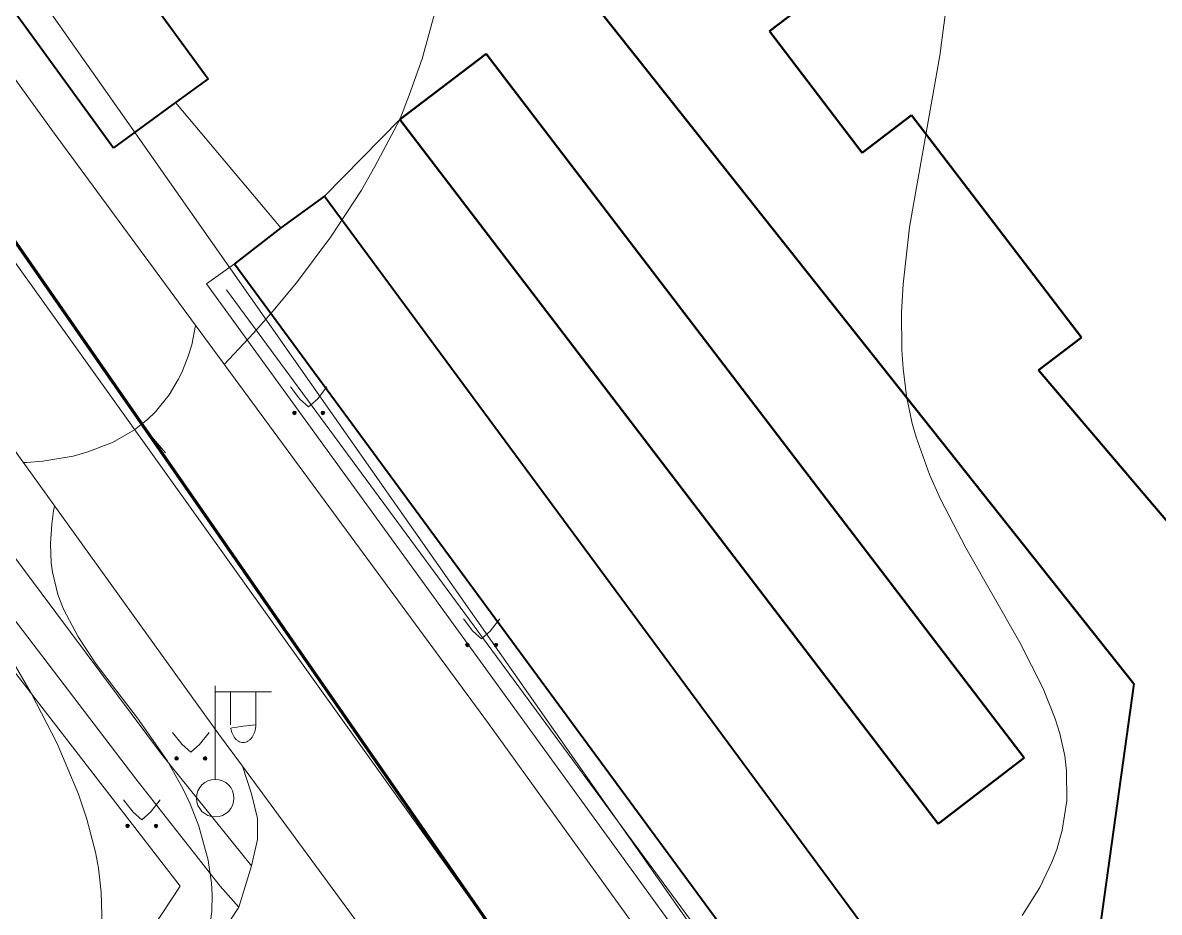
# Model space of a CAD drawing. Extents: x 1000 to 4000, y -5000 to -1000.
# Drawn here: x 1680.8 to 1741.5, y -4423.4 to -4375.9 of the extents above; entities that cross this region are included whole.
import ezdxf

# ---------------------------------------------------------------- set-up
doc = ezdxf.new("R2010")
doc.units = 0
doc.header["$MEASUREMENT"] = 0
for name, color, linetype in [('границы команд_1', 10, 'CONTINUOUS'), ('СЛОЙ_11', 7, 'CONTINUOUS'), ('СЛОЙ_24', 7, 'CONTINUOUS'), ('СЛОЙ_3', 7, 'CONTINUOUS'), ('СЛОЙ_41', 7, 'CONTINUOUS'), ('СЛОЙ_44', 7, 'CONTINUOUS'), ('СЛОЙ_50', 7, 'CONTINUOUS'), ('СЛОЙ_51', 7, 'CONTINUOUS'), ('СЛОЙ_52', 7, 'CONTINUOUS'), ('СЛОЙ_6', 7, 'CONTINUOUS')]:
    doc.layers.add(name, color=color, linetype=linetype)

msp = doc.modelspace()

# ---------------------------------------------------------------- linework, layer by layer
at = {"layer": 'границы команд_1', "color": 6, "lineweight": 100}
msp.add_lwpolyline([(1232.111, -4386.007), (1363.196, -4532.866), (1381.723, -4552.503), (1403.927, -4569.932), (1443.727, -4590.948), (1468.129, -4601.74), (1562.694, -4618.098), (1653.409, -4634.074), (1688.722, -4638.313), (1704.485, -4638.313), (1722.793, -4634.02), (1760.924, -4607.283), (1770.05, -4590.328), (1775.59, -4571.416), (1777.872, -4554.135), (1774.938, -4530.659), (1770.702, -4517.779), (1633.084, -4319.391), (1619.805, -4295.078), (1612.961, -4276.819), (1612.961, -4259.864)], dxfattribs=at)
at = {"layer": 'СЛОЙ_11', "color": 253, "linetype": 'Continuous', "lineweight": 0}
for p, q in [((1694.555, -4386.81), (1688.916, -4380.121)), ((1696.883, -4385.124), (1700.907, -4381.026))]:
    msp.add_line(p, q, dxfattribs=at)
msp.add_lwpolyline([(1672.56, -4400.517), (1689.175, -4421.995), (1675.089, -4443.352)], dxfattribs=at)
at = {"layer": 'СЛОЙ_24', "color": 253, "linetype": 'Continuous', "lineweight": 0}
for p, q in [((1692.067, -4388.737), (1690.584, -4389.806)), ((1690.584, -4389.806), (1724.226, -4436.197))]:
    msp.add_line(p, q, dxfattribs=at)
for points in [[(1721.995, -4436.01), (1705.631, -4413.305), (1682.436, -4381.752), (1662.634, -4354.384), (1654.114, -4342.42), (1636.338, -4313.995), (1629.797, -4301.556), (1624.5, -4292.163), (1622.494, -4288.47), (1620.006, -4282.35), (1619.364, -4280.041), (1618.566, -4276.13), (1617.839, -4273.186), (1617.678, -4271.018), (1617.839, -4264.997), (1618.16, -4260.019), (1618.642, -4254.56)], [(1692.987, -4420.912), (1688.172, -4414.93), (1663.973, -4382.475), (1649.453, -4363.245), (1639.128, -4347.371), (1625.864, -4325.962), (1613.986, -4304.446), (1609.55, -4296.393), (1604.815, -4284.11), (1600.424, -4268.128)], [(1692.506, -4415.572), (1691.222, -4413.846), (1673.607, -4389.379), (1647.935, -4352.937), (1642.638, -4344.266), (1632.285, -4327.728), (1617.415, -4302.977), (1614.767, -4298.722), (1611.717, -4293.182), (1609.791, -4285.314), (1608.988, -4282.344)], [(1691.302, -4421.995), (1686.807, -4416.255), (1674.969, -4400.739)], [(1692.987, -4417.058), (1692.506, -4415.572)], [(1692.987, -4420.912), (1693.308, -4419.507), (1693.308, -4418.382), (1692.987, -4417.058)], [(1692.305, -4423.119), (1692.987, -4420.912)], [(1692.305, -4423.119), (1691.302, -4421.995)], [(1676.735, -4443.593), (1678.34, -4443.071), (1679.865, -4442.067), (1692.305, -4423.119)]]:
    msp.add_lwpolyline(points, dxfattribs=at)
at = {"layer": 'СЛОЙ_3', "color": 253, "linetype": 'Continuous', "lineweight": 0}
for p, q in [((1691.044, -4416.288), (1691.044, -4411.288)), ((1691.044, -4414.288), (1691.044, -4411.288)), ((1691.044, -4411.602), (1694.044, -4411.602)), ((1691.865, -4413.37), (1691.865, -4411.602)), ((1693.207, -4413.37), (1693.207, -4411.602))]:
    msp.add_line(p, q, dxfattribs=at)
msp.add_lwpolyline([(1693.207, -4413.37, -0.035191), (1693.194, -4413.554, -0.036545), (1693.156, -4413.731, -0.03934), (1693.094, -4413.894, -0.0437), (1693.011, -4414.037, -0.049642), (1692.909, -4414.154, -0.056748), (1692.793, -4414.241, -0.0637), (1692.667, -4414.295, -0.068204), (1692.536, -4414.313, -0.068204), (1692.405, -4414.295, -0.0637), (1692.279, -4414.241, -0.056748), (1692.163, -4414.154, -0.049642), (1692.061, -4414.037, -0.0437), (1691.978, -4413.894, -0.03934), (1691.916, -4413.731, -0.036545), (1691.878, -4413.554, -0.035191)], format="xyb", close=True, dxfattribs=at)
msp.add_circle((1691.044, -4417.288), 1, dxfattribs=at)
at = {"layer": 'СЛОЙ_41', "color": 253, "linetype": 'Continuous', "lineweight": 0}
for p, q in [((1691.654, -4390.132), (1724.467, -4434.714)), ((1695.059, -4395.314), (1695.569, -4395.964)), ((1697.009, -4395.314), (1696.499, -4395.964)), ((1695.569, -4395.964), (1696.029, -4396.374)), ((1696.499, -4395.964), (1696.029, -4396.374)), ((1704.295, -4407.715), (1704.805, -4408.365)), ((1706.245, -4407.715), (1705.735, -4408.365)), ((1704.805, -4408.365), (1705.265, -4408.775)), ((1705.735, -4408.365), (1705.265, -4408.775)), ((1688.768, -4413.776), (1689.278, -4414.426)), ((1690.718, -4413.776), (1690.208, -4414.426)), ((1689.278, -4414.426), (1689.738, -4414.836)), ((1690.208, -4414.426), (1689.738, -4414.836)), ((1686.147, -4417.383), (1686.657, -4418.033)), ((1688.097, -4417.383), (1687.587, -4418.033)), ((1686.657, -4418.033), (1687.117, -4418.443)), ((1687.587, -4418.033), (1687.117, -4418.443))]:
    msp.add_line(p, q, dxfattribs=at)
for centre in [(1695.273, -4396.702), (1696.794, -4396.702), (1704.509, -4409.103), (1706.03, -4409.103), (1688.982, -4415.164), (1690.503, -4415.164), (1686.361, -4418.771), (1687.882, -4418.771)]:
    msp.add_circle(centre, 0.0976, dxfattribs=at)
for points in [[(1695.177, -4396.721), (1695.175, -4396.702), (1695.177, -4396.683)], [(1695.182, -4396.739), (1695.177, -4396.683), (1695.182, -4396.665)], [(1695.177, -4396.721), (1695.177, -4396.683), (1695.182, -4396.739)], [(1695.191, -4396.756), (1695.182, -4396.665), (1695.191, -4396.648)], [(1695.182, -4396.739), (1695.182, -4396.665), (1695.191, -4396.756)], [(1695.204, -4396.771), (1695.191, -4396.648), (1695.204, -4396.633)], [(1695.191, -4396.756), (1695.191, -4396.648), (1695.204, -4396.771)], [(1695.218, -4396.783), (1695.204, -4396.633), (1695.218, -4396.621)], [(1695.204, -4396.771), (1695.204, -4396.633), (1695.218, -4396.783)], [(1695.235, -4396.792), (1695.218, -4396.621), (1695.235, -4396.612)], [(1695.218, -4396.783), (1695.218, -4396.621), (1695.235, -4396.792)], [(1695.254, -4396.798), (1695.235, -4396.612), (1695.254, -4396.606)], [(1695.235, -4396.792), (1695.235, -4396.612), (1695.254, -4396.798)], [(1695.273, -4396.8), (1695.254, -4396.606), (1695.273, -4396.604)], [(1695.254, -4396.798), (1695.254, -4396.606), (1695.273, -4396.8)], [(1696.698, -4396.721), (1696.696, -4396.702), (1696.698, -4396.683)], [(1696.703, -4396.739), (1696.698, -4396.683), (1696.703, -4396.665)], [(1696.698, -4396.721), (1696.698, -4396.683), (1696.703, -4396.739)], [(1696.712, -4396.756), (1696.703, -4396.665), (1696.712, -4396.648)], [(1696.703, -4396.739), (1696.703, -4396.665), (1696.712, -4396.756)], [(1696.725, -4396.771), (1696.712, -4396.648), (1696.725, -4396.633)], [(1696.712, -4396.756), (1696.712, -4396.648), (1696.725, -4396.771)], [(1696.739, -4396.783), (1696.725, -4396.633), (1696.739, -4396.621)], [(1696.725, -4396.771), (1696.725, -4396.633), (1696.739, -4396.783)], [(1696.756, -4396.792), (1696.739, -4396.621), (1696.756, -4396.612)], [(1696.739, -4396.783), (1696.739, -4396.621), (1696.756, -4396.792)], [(1696.775, -4396.798), (1696.756, -4396.612), (1696.775, -4396.606)], [(1696.756, -4396.792), (1696.756, -4396.612), (1696.775, -4396.798)], [(1696.794, -4396.8), (1696.775, -4396.606), (1696.794, -4396.604)], [(1696.775, -4396.798), (1696.775, -4396.606), (1696.794, -4396.8)], [(1704.413, -4409.122), (1704.411, -4409.103), (1704.413, -4409.084)], [(1704.418, -4409.14), (1704.413, -4409.084), (1704.418, -4409.066)], [(1704.413, -4409.122), (1704.413, -4409.084), (1704.418, -4409.14)], [(1704.427, -4409.157), (1704.418, -4409.066), (1704.427, -4409.049)], [(1704.418, -4409.14), (1704.418, -4409.066), (1704.427, -4409.157)], [(1704.44, -4409.172), (1704.427, -4409.049), (1704.44, -4409.034)], [(1704.427, -4409.157), (1704.427, -4409.049), (1704.44, -4409.172)], [(1704.454, -4409.184), (1704.44, -4409.034), (1704.454, -4409.022)], [(1704.44, -4409.172), (1704.44, -4409.034), (1704.454, -4409.184)], [(1704.471, -4409.193), (1704.454, -4409.022), (1704.471, -4409.013)], [(1704.454, -4409.184), (1704.454, -4409.022), (1704.471, -4409.193)], [(1704.49, -4409.199), (1704.471, -4409.013), (1704.49, -4409.007)], [(1704.471, -4409.193), (1704.471, -4409.013), (1704.49, -4409.199)], [(1704.509, -4409.201), (1704.49, -4409.007), (1704.509, -4409.005)], [(1704.49, -4409.199), (1704.49, -4409.007), (1704.509, -4409.201)], [(1705.934, -4409.122), (1705.932, -4409.103), (1705.934, -4409.084)], [(1705.939, -4409.14), (1705.934, -4409.084), (1705.939, -4409.066)], [(1705.934, -4409.122), (1705.934, -4409.084), (1705.939, -4409.14)], [(1705.948, -4409.157), (1705.939, -4409.066), (1705.948, -4409.049)], [(1705.939, -4409.14), (1705.939, -4409.066), (1705.948, -4409.157)], [(1705.961, -4409.172), (1705.948, -4409.049), (1705.961, -4409.034)], [(1705.948, -4409.157), (1705.948, -4409.049), (1705.961, -4409.172)], [(1705.975, -4409.184), (1705.961, -4409.034), (1705.975, -4409.022)], [(1705.961, -4409.172), (1705.961, -4409.034), (1705.975, -4409.184)], [(1705.992, -4409.193), (1705.975, -4409.022), (1705.992, -4409.013)], [(1705.975, -4409.184), (1705.975, -4409.022), (1705.992, -4409.193)], [(1706.011, -4409.199), (1705.992, -4409.013), (1706.011, -4409.007)], [(1705.992, -4409.193), (1705.992, -4409.013), (1706.011, -4409.199)], [(1706.03, -4409.201), (1706.011, -4409.007), (1706.03, -4409.005)], [(1706.011, -4409.199), (1706.011, -4409.007), (1706.03, -4409.201)], [(1688.886, -4415.183), (1688.884, -4415.164), (1688.886, -4415.145)], [(1688.891, -4415.201), (1688.886, -4415.145), (1688.891, -4415.127)], [(1688.886, -4415.183), (1688.886, -4415.145), (1688.891, -4415.201)], [(1688.9, -4415.218), (1688.891, -4415.127), (1688.9, -4415.11)], [(1688.891, -4415.201), (1688.891, -4415.127), (1688.9, -4415.218)], [(1688.913, -4415.233), (1688.9, -4415.11), (1688.913, -4415.095)], [(1688.9, -4415.218), (1688.9, -4415.11), (1688.913, -4415.233)], [(1688.927, -4415.245), (1688.913, -4415.095), (1688.927, -4415.083)], [(1688.913, -4415.233), (1688.913, -4415.095), (1688.927, -4415.245)], [(1688.944, -4415.254), (1688.927, -4415.083), (1688.944, -4415.074)], [(1688.927, -4415.245), (1688.927, -4415.083), (1688.944, -4415.254)], [(1688.963, -4415.26), (1688.944, -4415.074), (1688.963, -4415.068)], [(1688.944, -4415.254), (1688.944, -4415.074), (1688.963, -4415.26)], [(1688.982, -4415.262), (1688.963, -4415.068), (1688.982, -4415.066)], [(1688.963, -4415.26), (1688.963, -4415.068), (1688.982, -4415.262)], [(1690.407, -4415.183), (1690.405, -4415.164), (1690.407, -4415.145)], [(1690.412, -4415.201), (1690.407, -4415.145), (1690.412, -4415.127)], [(1690.407, -4415.183), (1690.407, -4415.145), (1690.412, -4415.201)], [(1690.421, -4415.218), (1690.412, -4415.127), (1690.421, -4415.11)], [(1690.412, -4415.201), (1690.412, -4415.127), (1690.421, -4415.218)], [(1690.434, -4415.233), (1690.421, -4415.11), (1690.434, -4415.095)], [(1690.421, -4415.218), (1690.421, -4415.11), (1690.434, -4415.233)], [(1690.448, -4415.245), (1690.434, -4415.095), (1690.448, -4415.083)], [(1690.434, -4415.233), (1690.434, -4415.095), (1690.448, -4415.245)], [(1690.465, -4415.254), (1690.448, -4415.083), (1690.465, -4415.074)], [(1690.448, -4415.245), (1690.448, -4415.083), (1690.465, -4415.254)], [(1690.484, -4415.26), (1690.465, -4415.074), (1690.484, -4415.068)], [(1690.465, -4415.254), (1690.465, -4415.074), (1690.484, -4415.26)], [(1690.503, -4415.262), (1690.484, -4415.068), (1690.503, -4415.066)], [(1690.484, -4415.26), (1690.484, -4415.068), (1690.503, -4415.262)], [(1686.265, -4418.79), (1686.263, -4418.771), (1686.265, -4418.752)], [(1686.27, -4418.808), (1686.265, -4418.752), (1686.27, -4418.734)], [(1686.265, -4418.79), (1686.265, -4418.752), (1686.27, -4418.808)], [(1686.279, -4418.825), (1686.27, -4418.734), (1686.279, -4418.717)], [(1686.27, -4418.808), (1686.27, -4418.734), (1686.279, -4418.825)], [(1686.292, -4418.84), (1686.279, -4418.717), (1686.292, -4418.702)], [(1686.279, -4418.825), (1686.279, -4418.717), (1686.292, -4418.84)], [(1686.306, -4418.852), (1686.292, -4418.702), (1686.306, -4418.69)], [(1686.292, -4418.84), (1686.292, -4418.702), (1686.306, -4418.852)], [(1686.323, -4418.861), (1686.306, -4418.69), (1686.323, -4418.681)], [(1686.306, -4418.852), (1686.306, -4418.69), (1686.323, -4418.861)], [(1686.342, -4418.867), (1686.323, -4418.681), (1686.342, -4418.675)], [(1686.323, -4418.861), (1686.323, -4418.681), (1686.342, -4418.867)], [(1686.361, -4418.869), (1686.342, -4418.675), (1686.361, -4418.673)], [(1686.342, -4418.867), (1686.342, -4418.675), (1686.361, -4418.869)], [(1687.786, -4418.79), (1687.784, -4418.771), (1687.786, -4418.752)], [(1687.791, -4418.808), (1687.786, -4418.752), (1687.791, -4418.734)], [(1687.786, -4418.79), (1687.786, -4418.752), (1687.791, -4418.808)], [(1687.8, -4418.825), (1687.791, -4418.734), (1687.8, -4418.717)], [(1687.791, -4418.808), (1687.791, -4418.734), (1687.8, -4418.825)], [(1687.813, -4418.84), (1687.8, -4418.717), (1687.813, -4418.702)], [(1687.8, -4418.825), (1687.8, -4418.717), (1687.813, -4418.84)], [(1687.827, -4418.852), (1687.813, -4418.702), (1687.827, -4418.69)], [(1687.813, -4418.84), (1687.813, -4418.702), (1687.827, -4418.852)], [(1687.844, -4418.861), (1687.827, -4418.69), (1687.844, -4418.681)], [(1687.827, -4418.852), (1687.827, -4418.69), (1687.844, -4418.861)], [(1687.863, -4418.867), (1687.844, -4418.681), (1687.863, -4418.675)], [(1687.844, -4418.861), (1687.844, -4418.681), (1687.863, -4418.867)], [(1687.882, -4418.869), (1687.863, -4418.675), (1687.882, -4418.673)], [(1687.863, -4418.867), (1687.863, -4418.675), (1687.882, -4418.869)]]:
    msp.add_solid(points, dxfattribs=at)
at = {"layer": 'СЛОЙ_41', "color": 253, "linetype": 'Continuous', "lineweight": 0, "extrusion": (0, 0, -1)}
for points in [[(-1695.273, -4396.8), (-1695.273, -4396.604), (-1695.292, -4396.798)], [(-1695.292, -4396.798), (-1695.273, -4396.604), (-1695.292, -4396.606)], [(-1695.292, -4396.798), (-1695.292, -4396.606), (-1695.31, -4396.792)], [(-1695.31, -4396.792), (-1695.292, -4396.606), (-1695.31, -4396.612)], [(-1695.31, -4396.792), (-1695.31, -4396.612), (-1695.327, -4396.783)], [(-1695.327, -4396.783), (-1695.31, -4396.612), (-1695.327, -4396.621)], [(-1695.327, -4396.783), (-1695.327, -4396.621), (-1695.342, -4396.771)], [(-1695.342, -4396.771), (-1695.327, -4396.621), (-1695.342, -4396.633)], [(-1695.342, -4396.771), (-1695.342, -4396.633), (-1695.354, -4396.756)], [(-1695.354, -4396.756), (-1695.342, -4396.633), (-1695.354, -4396.648)], [(-1695.354, -4396.756), (-1695.354, -4396.648), (-1695.363, -4396.739)], [(-1695.363, -4396.739), (-1695.354, -4396.648), (-1695.363, -4396.665)], [(-1695.363, -4396.739), (-1695.363, -4396.665), (-1695.368, -4396.721)], [(-1695.368, -4396.721), (-1695.363, -4396.665), (-1695.368, -4396.683)], [(-1695.368, -4396.721), (-1695.368, -4396.683), (-1695.37, -4396.702)], [(-1696.794, -4396.8), (-1696.794, -4396.604), (-1696.813, -4396.798)], [(-1696.813, -4396.798), (-1696.794, -4396.604), (-1696.813, -4396.606)], [(-1696.813, -4396.798), (-1696.813, -4396.606), (-1696.831, -4396.792)], [(-1696.831, -4396.792), (-1696.813, -4396.606), (-1696.831, -4396.612)], [(-1696.831, -4396.792), (-1696.831, -4396.612), (-1696.848, -4396.783)], [(-1696.848, -4396.783), (-1696.831, -4396.612), (-1696.848, -4396.621)], [(-1696.848, -4396.783), (-1696.848, -4396.621), (-1696.863, -4396.771)], [(-1696.863, -4396.771), (-1696.848, -4396.621), (-1696.863, -4396.633)], [(-1696.863, -4396.771), (-1696.863, -4396.633), (-1696.875, -4396.756)], [(-1696.875, -4396.756), (-1696.863, -4396.633), (-1696.875, -4396.648)], [(-1696.875, -4396.756), (-1696.875, -4396.648), (-1696.884, -4396.739)], [(-1696.884, -4396.739), (-1696.875, -4396.648), (-1696.884, -4396.665)], [(-1696.884, -4396.739), (-1696.884, -4396.665), (-1696.889, -4396.721)], [(-1696.889, -4396.721), (-1696.884, -4396.665), (-1696.889, -4396.683)], [(-1696.889, -4396.721), (-1696.889, -4396.683), (-1696.891, -4396.702)], [(-1704.509, -4409.201), (-1704.509, -4409.005), (-1704.528, -4409.199)], [(-1704.528, -4409.199), (-1704.509, -4409.005), (-1704.528, -4409.007)], [(-1704.528, -4409.199), (-1704.528, -4409.007), (-1704.546, -4409.193)], [(-1704.546, -4409.193), (-1704.528, -4409.007), (-1704.546, -4409.013)], [(-1704.546, -4409.193), (-1704.546, -4409.013), (-1704.563, -4409.184)], [(-1704.563, -4409.184), (-1704.546, -4409.013), (-1704.563, -4409.022)], [(-1704.563, -4409.184), (-1704.563, -4409.022), (-1704.578, -4409.172)], [(-1704.578, -4409.172), (-1704.563, -4409.022), (-1704.578, -4409.034)], [(-1704.578, -4409.172), (-1704.578, -4409.034), (-1704.59, -4409.157)], [(-1704.59, -4409.157), (-1704.578, -4409.034), (-1704.59, -4409.049)], [(-1704.59, -4409.157), (-1704.59, -4409.049), (-1704.599, -4409.14)], [(-1704.599, -4409.14), (-1704.59, -4409.049), (-1704.599, -4409.066)], [(-1704.599, -4409.14), (-1704.599, -4409.066), (-1704.604, -4409.122)], [(-1704.604, -4409.122), (-1704.599, -4409.066), (-1704.604, -4409.084)], [(-1704.604, -4409.122), (-1704.604, -4409.084), (-1704.606, -4409.103)], [(-1706.03, -4409.201), (-1706.03, -4409.005), (-1706.049, -4409.199)], [(-1706.049, -4409.199), (-1706.03, -4409.005), (-1706.049, -4409.007)], [(-1706.049, -4409.199), (-1706.049, -4409.007), (-1706.067, -4409.193)], [(-1706.067, -4409.193), (-1706.049, -4409.007), (-1706.067, -4409.013)], [(-1706.067, -4409.193), (-1706.067, -4409.013), (-1706.084, -4409.184)], [(-1706.084, -4409.184), (-1706.067, -4409.013), (-1706.084, -4409.022)], [(-1706.084, -4409.184), (-1706.084, -4409.022), (-1706.099, -4409.172)], [(-1706.099, -4409.172), (-1706.084, -4409.022), (-1706.099, -4409.034)], [(-1706.099, -4409.172), (-1706.099, -4409.034), (-1706.111, -4409.157)], [(-1706.111, -4409.157), (-1706.099, -4409.034), (-1706.111, -4409.049)], [(-1706.111, -4409.157), (-1706.111, -4409.049), (-1706.12, -4409.14)], [(-1706.12, -4409.14), (-1706.111, -4409.049), (-1706.12, -4409.066)], [(-1706.12, -4409.14), (-1706.12, -4409.066), (-1706.125, -4409.122)], [(-1706.125, -4409.122), (-1706.12, -4409.066), (-1706.125, -4409.084)], [(-1706.125, -4409.122), (-1706.125, -4409.084), (-1706.127, -4409.103)], [(-1688.982, -4415.262), (-1688.982, -4415.066), (-1689.001, -4415.26)], [(-1689.001, -4415.26), (-1688.982, -4415.066), (-1689.001, -4415.068)], [(-1689.001, -4415.26), (-1689.001, -4415.068), (-1689.019, -4415.254)], [(-1689.019, -4415.254), (-1689.001, -4415.068), (-1689.019, -4415.074)], [(-1689.019, -4415.254), (-1689.019, -4415.074), (-1689.036, -4415.245)], [(-1689.036, -4415.245), (-1689.019, -4415.074), (-1689.036, -4415.083)], [(-1689.036, -4415.245), (-1689.036, -4415.083), (-1689.051, -4415.233)], [(-1689.051, -4415.233), (-1689.036, -4415.083), (-1689.051, -4415.095)], [(-1689.051, -4415.233), (-1689.051, -4415.095), (-1689.063, -4415.218)], [(-1689.063, -4415.218), (-1689.051, -4415.095), (-1689.063, -4415.11)], [(-1689.063, -4415.218), (-1689.063, -4415.11), (-1689.072, -4415.201)], [(-1689.072, -4415.201), (-1689.063, -4415.11), (-1689.072, -4415.127)], [(-1689.072, -4415.201), (-1689.072, -4415.127), (-1689.077, -4415.183)], [(-1689.077, -4415.183), (-1689.072, -4415.127), (-1689.077, -4415.145)], [(-1689.077, -4415.183), (-1689.077, -4415.145), (-1689.079, -4415.164)], [(-1690.503, -4415.262), (-1690.503, -4415.066), (-1690.522, -4415.26)], [(-1690.522, -4415.26), (-1690.503, -4415.066), (-1690.522, -4415.068)], [(-1690.522, -4415.26), (-1690.522, -4415.068), (-1690.54, -4415.254)], [(-1690.54, -4415.254), (-1690.522, -4415.068), (-1690.54, -4415.074)], [(-1690.54, -4415.254), (-1690.54, -4415.074), (-1690.557, -4415.245)], [(-1690.557, -4415.245), (-1690.54, -4415.074), (-1690.557, -4415.083)], [(-1690.557, -4415.245), (-1690.557, -4415.083), (-1690.572, -4415.233)], [(-1690.572, -4415.233), (-1690.557, -4415.083), (-1690.572, -4415.095)], [(-1690.572, -4415.233), (-1690.572, -4415.095), (-1690.584, -4415.218)], [(-1690.584, -4415.218), (-1690.572, -4415.095), (-1690.584, -4415.11)], [(-1690.584, -4415.218), (-1690.584, -4415.11), (-1690.593, -4415.201)], [(-1690.593, -4415.201), (-1690.584, -4415.11), (-1690.593, -4415.127)], [(-1690.593, -4415.201), (-1690.593, -4415.127), (-1690.598, -4415.183)], [(-1690.598, -4415.183), (-1690.593, -4415.127), (-1690.598, -4415.145)], [(-1690.598, -4415.183), (-1690.598, -4415.145), (-1690.6, -4415.164)], [(-1686.361, -4418.869), (-1686.361, -4418.673), (-1686.38, -4418.867)], [(-1686.38, -4418.867), (-1686.361, -4418.673), (-1686.38, -4418.675)], [(-1686.38, -4418.867), (-1686.38, -4418.675), (-1686.398, -4418.861)], [(-1686.398, -4418.861), (-1686.38, -4418.675), (-1686.398, -4418.681)], [(-1686.398, -4418.861), (-1686.398, -4418.681), (-1686.415, -4418.852)], [(-1686.415, -4418.852), (-1686.398, -4418.681), (-1686.415, -4418.69)], [(-1686.415, -4418.852), (-1686.415, -4418.69), (-1686.43, -4418.84)], [(-1686.43, -4418.84), (-1686.415, -4418.69), (-1686.43, -4418.702)], [(-1686.43, -4418.84), (-1686.43, -4418.702), (-1686.442, -4418.825)], [(-1686.442, -4418.825), (-1686.43, -4418.702), (-1686.442, -4418.717)], [(-1686.442, -4418.825), (-1686.442, -4418.717), (-1686.451, -4418.808)], [(-1686.451, -4418.808), (-1686.442, -4418.717), (-1686.451, -4418.734)], [(-1686.451, -4418.808), (-1686.451, -4418.734), (-1686.456, -4418.79)], [(-1686.456, -4418.79), (-1686.451, -4418.734), (-1686.456, -4418.752)], [(-1686.456, -4418.79), (-1686.456, -4418.752), (-1686.458, -4418.771)], [(-1687.882, -4418.869), (-1687.882, -4418.673), (-1687.901, -4418.867)], [(-1687.901, -4418.867), (-1687.882, -4418.673), (-1687.901, -4418.675)], [(-1687.901, -4418.867), (-1687.901, -4418.675), (-1687.919, -4418.861)], [(-1687.919, -4418.861), (-1687.901, -4418.675), (-1687.919, -4418.681)], [(-1687.919, -4418.861), (-1687.919, -4418.681), (-1687.936, -4418.852)], [(-1687.936, -4418.852), (-1687.919, -4418.681), (-1687.936, -4418.69)], [(-1687.936, -4418.852), (-1687.936, -4418.69), (-1687.951, -4418.84)], [(-1687.951, -4418.84), (-1687.936, -4418.69), (-1687.951, -4418.702)], [(-1687.951, -4418.84), (-1687.951, -4418.702), (-1687.963, -4418.825)], [(-1687.963, -4418.825), (-1687.951, -4418.702), (-1687.963, -4418.717)], [(-1687.963, -4418.825), (-1687.963, -4418.717), (-1687.972, -4418.808)], [(-1687.972, -4418.808), (-1687.963, -4418.717), (-1687.972, -4418.734)], [(-1687.972, -4418.808), (-1687.972, -4418.734), (-1687.977, -4418.79)], [(-1687.977, -4418.79), (-1687.972, -4418.734), (-1687.977, -4418.752)], [(-1687.977, -4418.79), (-1687.977, -4418.752), (-1687.979, -4418.771)]]:
    msp.add_solid(points, dxfattribs=at)
at = {"layer": 'СЛОЙ_44', "color": 253, "linetype": 'Continuous', "lineweight": 0}
msp.add_lwpolyline([(1745.617, -4627.819), (1760.893, -4613.918), (1774.5, -4593.839), (1780.83, -4577.573), (1784.638, -4554.375), (1783.448, -4535.575), (1780.157, -4521.997), (1773.815, -4506.867), (1762.448, -4489.739), (1686.437, -4381.257), (1641.238, -4317.023), (1634.415, -4306.613), (1626.726, -4290.339), (1622.521, -4275.936), (1620.182, -4258.824)], dxfattribs=at)
at = {"layer": 'СЛОЙ_50', "color": 253, "linetype": 'Continuous', "lineweight": 0}
for points in [[(1731.017, -4367.862), (1729.736, -4377.597), (1728.129, -4386.781), (1727.779, -4389.819), (1727.695, -4391.328), (1727.707, -4393.328), (1727.775, -4394.322), (1727.964, -4395.804), (1728.268, -4397.274), (1728.468, -4398.004), (1729.182, -4400), (1729.769, -4401.316), (1731.123, -4403.914), (1734.017, -4408.972), (1735.252, -4411.43), (1735.893, -4413.042), (1736.141, -4413.841), (1736.409, -4415.028), (1736.512, -4415.832), (1736.522, -4417.425), (1736.28, -4418.995), (1735.984, -4420.029), (1735.728, -4420.712), (1735.081, -4422.067), (1734.145, -4423.569)], [(1703.313, -4371.858), (1703.059, -4373.854), (1702.804, -4375.173), (1702.095, -4377.786), (1701.393, -4379.723), (1700.907, -4381.026), (1699.573, -4383.542), (1698.848, -4384.799), (1697.226, -4387.288), (1695.384, -4389.746), (1694.04, -4391.368), (1693.093, -4392.442), (1691.52, -4394.11)], [(1689.989, -4392.027), (1689.788, -4393.058), (1689.587, -4393.716), (1689.26, -4394.536), (1689.071, -4394.922), (1688.586, -4395.733), (1687.848, -4396.644), (1687.429, -4397.051), (1687.082, -4397.326), (1686.735, -4397.6), (1685.551, -4398.287), (1684.194, -4398.808), (1683.451, -4399.007), (1681.836, -4399.282), (1680.963, -4399.357), (1680.794, -4399.361)], [(1687.082, -4397.326), (1688.39, -4398.838)], [(1690.293, -4426.184), (1690.378, -4425.939), (1690.654, -4424.908), (1690.869, -4423.352), (1690.881, -4422.44), (1690.844, -4421.829), (1690.668, -4420.606), (1690.172, -4418.782), (1689.701, -4417.587), (1689.332, -4416.804), (1688.476, -4415.282), (1686.886, -4413.017), (1684.683, -4410.128), (1683.716, -4408.676), (1682.939, -4407.182), (1682.646, -4406.41), (1682.352, -4405.212), (1682.289, -4404.715), (1682.252, -4403.696), (1682.32, -4402.649), (1682.416, -4401.938), (1682.467, -4401.685)], [(1680.189, -4409.895), (1681.221, -4411.671), (1682.61, -4414.373), (1683.743, -4417.078), (1684.191, -4418.417), (1684.648, -4420.174), (1684.809, -4421.037), (1684.961, -4422.307), (1684.995, -4423.541), (1684.966, -4424.143), (1684.883, -4424.885), (1684.566, -4426.317), (1684.051, -4427.684), (1683.598, -4428.56), (1683.25, -4429.13), (1682.44, -4430.234), (1681.353, -4431.424), (1680.528, -4432.187)]]:
    msp.add_lwpolyline(points, dxfattribs=at)
at = {"layer": 'СЛОЙ_51', "color": 253, "linetype": 'Continuous', "lineweight": 0}
msp.add_lwpolyline([(1324.307, -4490.488), (1379.939, -4551.266), (1400.471, -4567.243), (1446.75, -4594.306), (1468.129, -4601.74), (1607.618, -4625.869), (1673.126, -4637.607), (1701.934, -4638.911), (1722.793, -4634.02), (1737.133, -4625.869), (1760.924, -4607.283), (1770.05, -4590.328), (1775.59, -4571.416), (1777.872, -4554.135), (1774.938, -4530.659), (1770.702, -4517.779), (1750.495, -4486.803), (1663.803, -4365.508), (1637.079, -4326.707), (1619.805, -4295.078), (1612.961, -4276.819), (1611.332, -4259.864)], dxfattribs=at)
at = {"layer": 'СЛОЙ_52', "color": 253, "linetype": 'Continuous', "lineweight": 0}
msp.add_line((1692.506, -4415.572), (1703.209, -4430.143), dxfattribs=at)
at = {"layer": 'СЛОЙ_6', "color": 253, "linetype": 'Continuous', "lineweight": 50}
for p, q in [((1709.518, -4372.609), (1740.109, -4411.186)), ((1725.083, -4372.911), (1720.637, -4376.307)), ((1720.637, -4376.307), (1725.595, -4382.798)), ((1705.511, -4377.511), (1700.907, -4381.026)), ((1705.511, -4377.511), (1734.247, -4415.141)), ((1728.233, -4380.784), (1725.595, -4382.798)), ((1728.233, -4380.784), (1737.306, -4392.665)), ((1700.907, -4381.026), (1729.643, -4418.656)), ((1737.306, -4392.665), (1735.004, -4394.423)), ((1735.004, -4394.423), (1743.391, -4404.293)), ((1734.247, -4415.141), (1729.643, -4418.656))]:
    msp.add_line(p, q, dxfattribs=at)
at = {"layer": 'СЛОЙ_6', "color": 253, "linetype": 'Continuous', "lineweight": 40}
for points in [[(1629.737, -4297.074), (1639.865, -4315.272), (1656.84, -4342.913), (1685.605, -4382.539)], [(1638.163, -4299.712), (1648.372, -4317.582), (1662.511, -4340.319), (1690.661, -4378.847)], [(1690.661, -4378.847), (1688.916, -4380.121)], [(1688.916, -4380.121), (1685.605, -4382.539)], [(1696.883, -4385.124), (1694.555, -4386.81)], [(1696.883, -4385.124), (1730.599, -4430.81)], [(1694.555, -4386.81), (1692.067, -4388.737)], [(1692.067, -4388.737), (1725.775, -4434.591)], [(1740.109, -4411.186), (1736.851, -4434.579)]]:
    msp.add_lwpolyline(points, dxfattribs=at)

doc.saveas('drawing.dxf')
